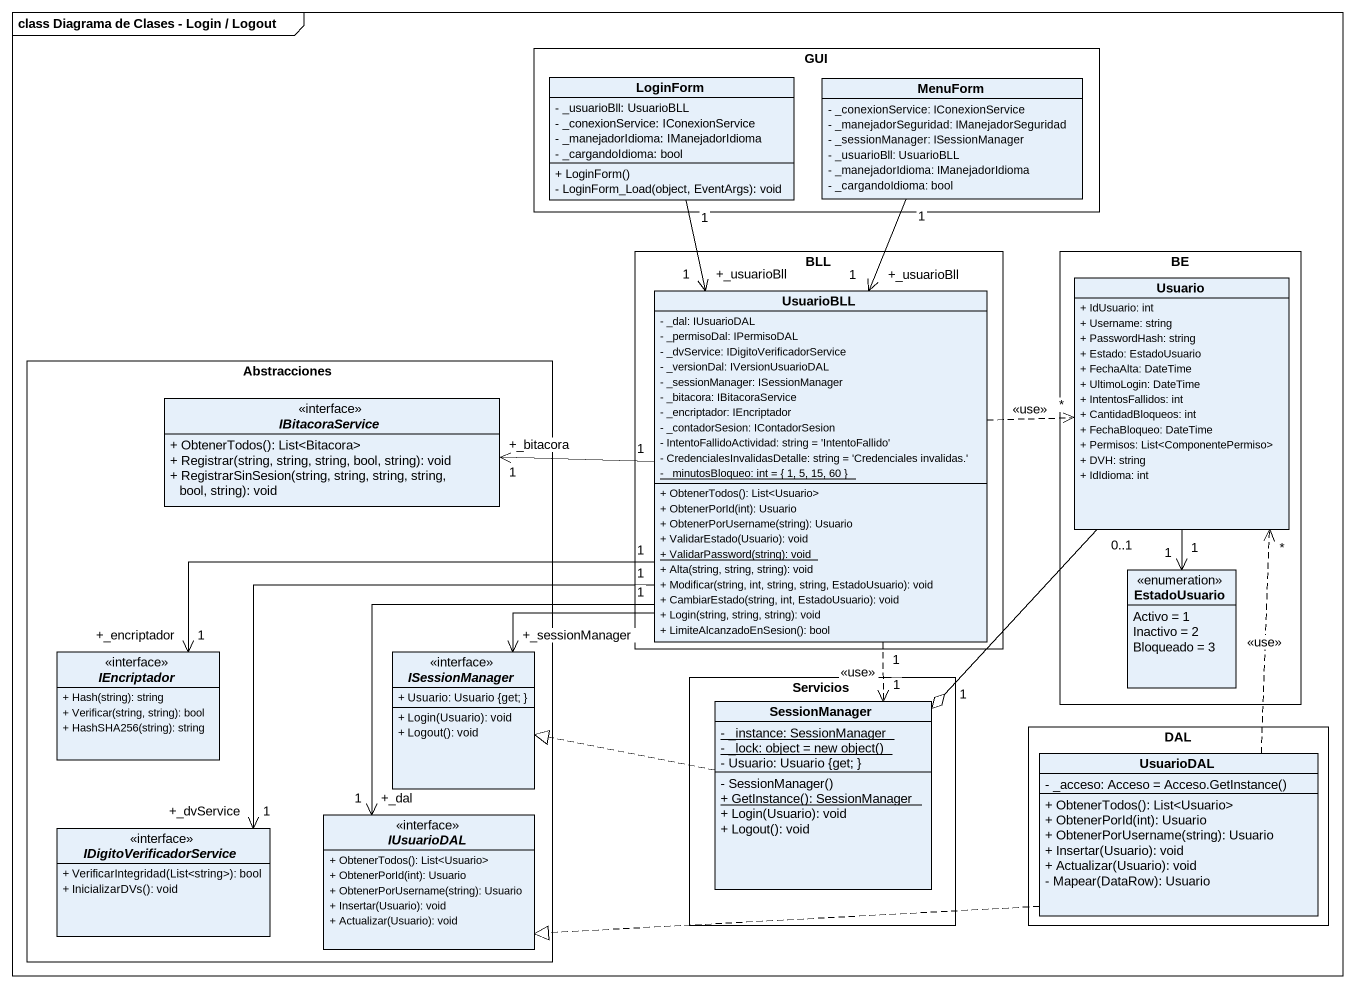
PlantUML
@startuml
mainframe class Diagrama de Clases - Login / Logout
hide circle
hide empty members
skinparam classAttributeIconSize 0
rectangle GUI {
  class LoginForm {
    - _usuarioBll: UsuarioBLL
    - _conexionService: IConexionService
    - _manejadorIdioma: IManejadorIdioma
    - _cargandoIdioma: bool
    + LoginForm()
    - LoginForm_Load(object, EventArgs): void
  }
  class MenuForm {
    - _conexionService: IConexionService
    - _manejadorSeguridad: IManejadorSeguridad
    - _sessionManager: ISessionManager
    - _usuarioBll: UsuarioBLL
    - _manejadorIdioma: IManejadorIdioma
    - _cargandoIdioma: bool
  }
}
rectangle BLL {
  class UsuarioBLL {
    - _dal: IUsuarioDAL
    - _permisoDal: IPermisoDAL
    - _dvService: IDigitoVerificadorService
    - _versionDal: IVersionUsuarioDAL
    - _sessionManager: ISessionManager
    - _bitacora: IBitacoraService
    - _encriptador: IEncriptador
    - _contadorSesion: IContadorSesion
    - IntentoFallidoActividad: string = 'IntentoFallido'
    - CredencialesInvalidasDetalle: string = 'Credenciales invalidas.'
    {static} - _minutosBloqueo: int = { 1, 5, 15, 60 }
    + ObtenerTodos(): List<Usuario>
    + ObtenerPorId(int): Usuario
    + ObtenerPorUsername(string): Usuario
    + ValidarEstado(Usuario): void
    {static} + ValidarPassword(string): void
    + Alta(string, string, string): void
    + Modificar(string, int, string, string, EstadoUsuario): void
    + CambiarEstado(string, int, EstadoUsuario): void
    + Login(string, string, string): void
    + LimiteAlcanzadoEnSesion(): bool
  }
}
rectangle BE {
  class Usuario {
    + IdUsuario: int
    + Username: string
    + PasswordHash: string
    + Estado: EstadoUsuario
    + FechaAlta: DateTime
    + UltimoLogin: DateTime
    + IntentosFallidos: int
    + CantidadBloqueos: int
    + FechaBloqueo: DateTime
    + Permisos: List<ComponentePermiso>
    + DVH: string
    + IdIdioma: int
  }
  enum EstadoUsuario {
    Activo = 1
    Inactivo = 2
    Bloqueado = 3
  }
}
rectangle Abstracciones {
  interface IBitacoraService {
    + ObtenerTodos(): List<Bitacora>
    + Registrar(string, string, string, bool, string): void
    + RegistrarSinSesion(string, string, string, string, bool, string): void
  }
  interface IEncriptador {
    + Hash(string): string
    + Verificar(string, string): bool
    + HashSHA256(string): string
  }
  interface ISessionManager {
    + Usuario: Usuario {get; }
    + Login(Usuario): void
    + Logout(): void
  }
  interface IUsuarioDAL {
    + ObtenerTodos(): List<Usuario>
    + ObtenerPorId(int): Usuario
    + ObtenerPorUsername(string): Usuario
    + Insertar(Usuario): void
    + Actualizar(Usuario): void
  }
  interface IDigitoVerificadorService {
    + VerificarIntegridad(List<string>): bool
    + InicializarDVs(): void
  }
}
rectangle Servicios {
  class SessionManager {
    {static} - _instance: SessionManager
    {static} {field} - _lock: object = new object()
    - Usuario: Usuario {get; }
    - SessionManager()
    {static} + GetInstance(): SessionManager
    + Login(Usuario): void
    + Logout(): void
  }
}
rectangle DAL {
  class UsuarioDAL {
    {field} - _acceso: Acceso = Acceso.GetInstance()
    + ObtenerTodos(): List<Usuario>
    + ObtenerPorId(int): Usuario
    + ObtenerPorUsername(string): Usuario
    + Insertar(Usuario): void
    + Actualizar(Usuario): void
    - Mapear(DataRow): Usuario
  }
}
LoginForm "1" --> "+_usuarioBll\n1" UsuarioBLL
MenuForm "1" --> "+_usuarioBll\n1" UsuarioBLL
UsuarioBLL .right.> "*" Usuario : <<use>>
UsuarioBLL "1" -left-> "+_bitacora\n1" IBitacoraService
UsuarioBLL "1" -left-> "+_encriptador\n1" IEncriptador
UsuarioBLL --> "+_sessionManager" ISessionManager
UsuarioBLL "1" ..> "1" SessionManager : <<use>>
UsuarioBLL "1" --> "+_dal\n1" IUsuarioDAL
UsuarioBLL "1" --> "+_dvService\n1" IDigitoVerificadorService
Usuario "1" --> "1" EstadoUsuario
Usuario "0..1" --o "1" SessionManager
SessionManager .left.|> ISessionManager
UsuarioDAL .up.> "*" Usuario : <<use>>
UsuarioDAL .left.|> IUsuarioDAL
@enduml
